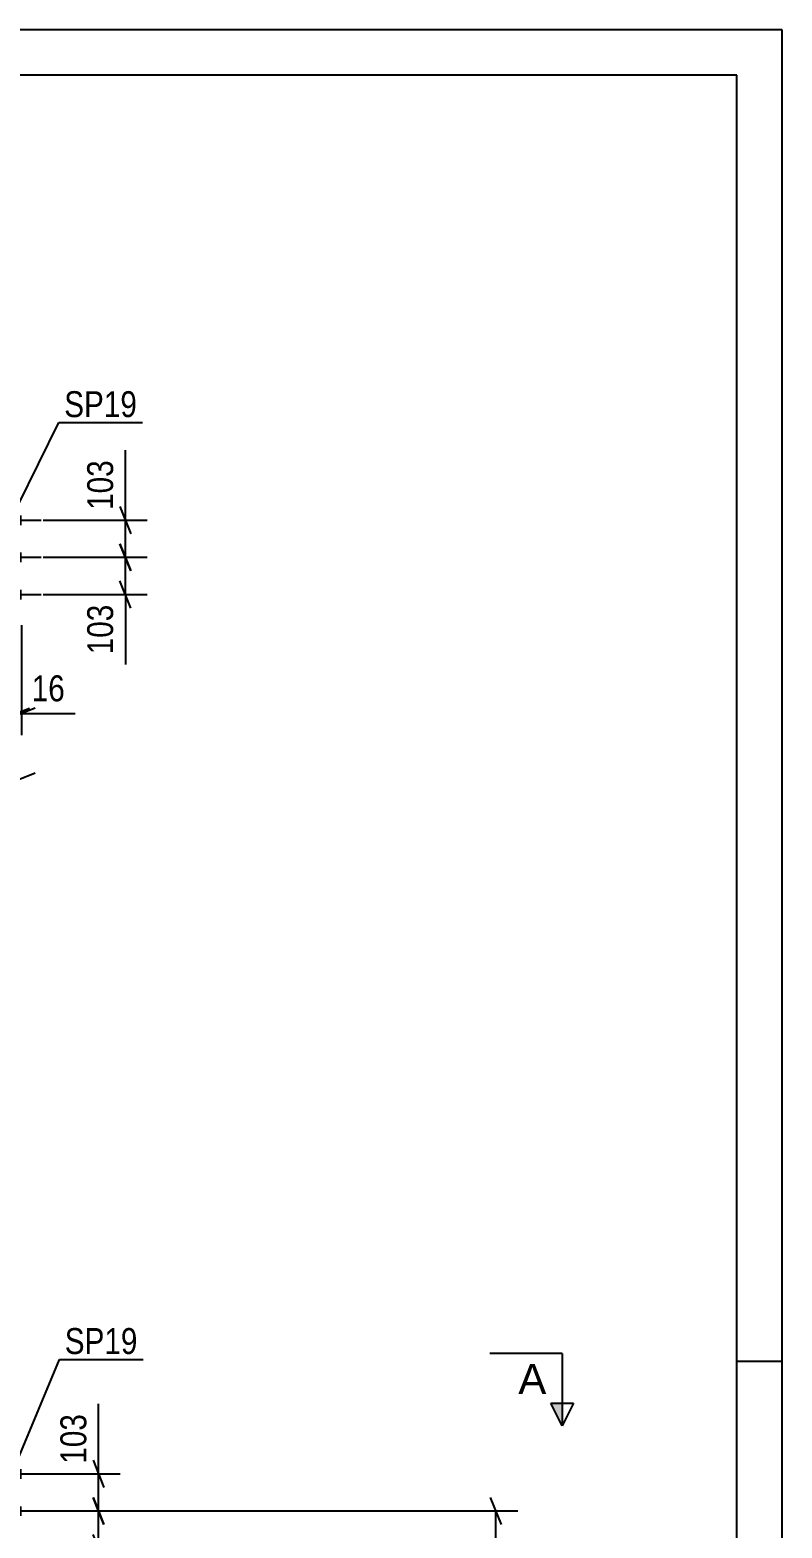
# Model space of a CAD drawing. Header units: millimetres. Extents: x 0 to 841, y 0 to 594.
# Drawn here: x 758 to 841, y 428.6 to 594 of the extents above; entities that cross this region are included whole.
import ezdxf

# ---------------------------------------------------------------- set-up
doc = ezdxf.new("R2010")
doc.units = ezdxf.units.MM
doc.styles.add('Arial', font='ARIAL.TTF', dxfattribs={"height": 0.2})
doc.styles.add('Arial Narrow', font='ARIALN.TTF', dxfattribs={"height": 0.2})

# ---------------------------------------------------------------- blocks, each defined once
blk = doc.blocks.new('Unknown-122573795-1133')
at = {"color": 5, "linetype": 'Continuous'}
for p, q in [((841, 594), (0, 594)), ((841, 0), (841, 594)), ((836, 589), (5, 589)), ((836, 5), (836, 589)), ((841, 447), (836, 447))]:
    blk.add_line(p, q, dxfattribs=at)
blk = doc.blocks.new('Bolt-122573795-5169 - 4954')
at = {"linetype": 'Continuous'}
for points in [[(757.03, 539.45), (757.03, 540.33), (756.39, 540.33), (756.39, 539.45)], [(757.03, 539.45), (757.03, 540.33), (756.39, 540.33), (756.39, 539.45)], [(757.03, 539.45), (757.03, 540.33), (756.39, 540.33), (756.39, 539.45)], [(757.03, 535.35), (757.03, 536.23), (756.39, 536.23), (756.39, 535.35)], [(757.03, 535.35), (757.03, 536.23), (756.39, 536.23), (756.39, 535.35)], [(757.03, 531.25), (757.03, 532.13), (756.39, 532.13), (756.39, 531.25)], [(757.03, 531.25), (757.03, 532.13), (756.39, 532.13), (756.39, 531.25)], [(757.03, 531.25), (757.03, 532.13), (756.39, 532.13), (756.39, 531.25)]]:
    blk.add_hatch(color=1, dxfattribs=at).paths.add_polyline_path(points)
at = {"color": 1, "linetype": 'Continuous'}
for p, q in [((755.87, 539.89), (759.19, 539.89)), ((755.87, 539.89), (759.19, 539.89)), ((755.87, 539.89), (759.19, 539.89)), ((756.39, 540.33), (757.03, 540.33)), ((756.39, 540.33), (757.03, 540.33)), ((756.39, 540.33), (757.03, 540.33)), ((756.39, 539.45), (757.03, 539.45)), ((756.39, 539.45), (757.03, 539.45)), ((756.39, 539.45), (757.03, 539.45)), ((756.39, 536.23), (757.03, 536.23)), ((756.39, 536.23), (757.03, 536.23)), ((755.87, 535.79), (759.19, 535.79)), ((755.87, 535.79), (759.19, 535.79)), ((756.39, 535.35), (757.03, 535.35)), ((756.39, 535.35), (757.03, 535.35)), ((755.87, 531.69), (759.19, 531.69)), ((755.87, 531.69), (759.19, 531.69)), ((755.87, 531.69), (759.19, 531.69)), ((756.39, 532.13), (757.03, 532.13)), ((756.39, 532.13), (757.03, 532.13)), ((756.39, 532.13), (757.03, 532.13)), ((756.39, 531.25), (757.03, 531.25)), ((756.39, 531.25), (757.03, 531.25)), ((756.39, 531.25), (757.03, 531.25))]:
    blk.add_line(p, q, dxfattribs=at)
blk = doc.blocks.new('Bolt-122573795-3535 - 3241')
at = {"linetype": 'Continuous'}
for points in [[(757.03, 434.17), (757.03, 435.05), (756.39, 435.05), (756.39, 434.17)], [(757.03, 434.17), (757.03, 435.05), (756.39, 435.05), (756.39, 434.17)], [(757.03, 434.17), (757.03, 435.05), (756.39, 435.05), (756.39, 434.17)], [(757.03, 430.07), (757.03, 430.95), (756.39, 430.95), (756.39, 430.07)], [(757.03, 430.07), (757.03, 430.95), (756.39, 430.95), (756.39, 430.07)], [(757.03, 425.97), (757.03, 426.85), (756.39, 426.85), (756.39, 425.97)], [(757.03, 425.97), (757.03, 426.85), (756.39, 426.85), (756.39, 425.97)], [(757.03, 425.97), (757.03, 426.85), (756.39, 426.85), (756.39, 425.97)]]:
    blk.add_hatch(color=1, dxfattribs=at).paths.add_polyline_path(points)
at = {"color": 1, "linetype": 'Continuous'}
for p, q in [((756.39, 435.05), (757.03, 435.05)), ((756.39, 435.05), (757.03, 435.05)), ((756.39, 435.05), (757.03, 435.05)), ((755.87, 434.61), (759.19, 434.61)), ((755.87, 434.61), (759.19, 434.61)), ((755.87, 434.61), (759.19, 434.61)), ((756.39, 434.17), (757.03, 434.17)), ((756.39, 434.17), (757.03, 434.17)), ((756.39, 434.17), (757.03, 434.17)), ((755.87, 430.51), (759.19, 430.51)), ((755.87, 430.51), (759.19, 430.51)), ((756.39, 430.95), (757.03, 430.95)), ((756.39, 430.95), (757.03, 430.95)), ((756.39, 430.07), (757.03, 430.07)), ((756.39, 430.07), (757.03, 430.07)), ((756.39, 426.85), (757.03, 426.85)), ((756.39, 426.85), (757.03, 426.85)), ((756.39, 426.85), (757.03, 426.85)), ((755.87, 426.41), (759.19, 426.41)), ((755.87, 426.41), (759.19, 426.41)), ((755.87, 426.41), (759.19, 426.41)), ((756.39, 425.97), (757.03, 425.97)), ((756.39, 425.97), (757.03, 425.97)), ((756.39, 425.97), (757.03, 425.97))]:
    blk.add_line(p, q, dxfattribs=at)
blk = doc.blocks.new('StraightDimension-122573795-5205 - 4954')
at = {"color": 7, "linetype": 'Continuous'}
for p, q in [((767.89, 537.29), (769.09, 534.29)), ((759.43, 535.79), (770.89, 535.79)), ((768.49, 531.69), (768.49, 535.79)), ((769.09, 530.19), (767.89, 533.19)), ((759.43, 531.69), (770.89, 531.69))]:
    blk.add_line(p, q, dxfattribs=at)
at = {"color": 0}
blk.add_wipeout([(767.74, 531.17), (763.54, 531.17), (763.54, 524.48), (767.74, 524.48)], dxfattribs=at)
at = {"color": 7, "linetype": 'Continuous'}
blk.add_line((768.49, 531.69), (768.49, 523.96), dxfattribs=at)
blk.add_line((768.49, 531.69), (768.49, 523.96), dxfattribs=at)
at = {"color": 3, "style": 'Arial Narrow'}
blk.add_text('103', height=2.863, rotation=90.0002, dxfattribs=at).set_placement((767.14, 525.08))
blk = doc.blocks.new('StraightDimension-122573795-5195 - 4954')
at = {"color": 7, "linetype": 'Continuous'}
for p, q in [((767.89, 541.39), (769.09, 538.39)), ((759.43, 539.89), (770.89, 539.89)), ((768.49, 535.79), (768.49, 539.89)), ((769.09, 534.29), (767.89, 537.29)), ((759.43, 535.79), (770.89, 535.79))]:
    blk.add_line(p, q, dxfattribs=at)
at = {"color": 0}
blk.add_wipeout([(767.74, 547.1), (763.54, 547.1), (763.54, 540.42), (767.74, 540.42)], dxfattribs=at)
at = {"color": 7, "linetype": 'Continuous'}
blk.add_line((768.49, 539.89), (768.49, 547.63), dxfattribs=at)
blk.add_line((768.49, 539.89), (768.49, 547.63), dxfattribs=at)
at = {"color": 3, "style": 'Arial Narrow'}
blk.add_text('103', height=2.863, rotation=90.0002, dxfattribs=at).set_placement((767.14, 541.02))
blk = doc.blocks.new('StraightDimension-122573795-5216 - 4954')
at = {"color": 7, "linetype": 'Continuous'}
blk.add_line((755.53, 510.79), (758.53, 511.99), dxfattribs=at)
blk = doc.blocks.new('StraightDimension-122573795-5247 - 4954')
at = {"color": 7, "linetype": 'Continuous'}
for p, q in [((756.39, 528.29), (756.39, 516.14)), ((757.03, 528.29), (757.03, 516.14)), ((754.89, 517.94), (757.89, 519.14)), ((758.53, 519.14), (755.53, 517.94)), ((756.39, 518.54), (757.03, 518.54))]:
    blk.add_line(p, q, dxfattribs=at)
at = {"color": 0}
blk.add_wipeout([(762.41, 519.29), (762.41, 523.49), (757.55, 523.49), (757.55, 519.29)], dxfattribs=at)
at = {"color": 7, "linetype": 'Continuous'}
blk.add_line((757.03, 518.54), (762.93, 518.54), dxfattribs=at)
blk.add_line((757.03, 518.54), (762.93, 518.54), dxfattribs=at)
at = {"color": 3, "style": 'Arial Narrow'}
blk.add_text('16', height=2.863, dxfattribs=at).set_placement((758.15, 519.89))
blk = doc.blocks.new('StraightDimension-122573795-3903 - 3241')
at = {"color": 7, "linetype": 'Continuous'}
for p, q in [((764.93, 436.11), (766.13, 433.11)), ((758.03, 434.61), (767.93, 434.61)), ((765.53, 430.51), (765.53, 434.61)), ((766.13, 429.01), (764.93, 432.01)), ((758.03, 430.51), (767.93, 430.51))]:
    blk.add_line(p, q, dxfattribs=at)
at = {"color": 0}
blk.add_wipeout([(764.78, 441.82), (760.58, 441.82), (760.58, 435.13), (764.78, 435.13)], dxfattribs=at)
at = {"color": 7, "linetype": 'Continuous'}
blk.add_line((765.53, 434.61), (765.53, 442.34), dxfattribs=at)
blk.add_line((765.53, 434.61), (765.53, 442.34), dxfattribs=at)
at = {"color": 3, "style": 'Arial Narrow'}
blk.add_text('103', height=2.863, rotation=90.0002, dxfattribs=at).set_placement((764.18, 435.73))
blk = doc.blocks.new('StraightDimension-122573795-4852 - 3241')
at = {"color": 7, "linetype": 'Continuous'}
for p, q in [((810.01, 429.01), (808.81, 432.01)), ((758.03, 430.51), (811.81, 430.51)), ((809.41, 304.51), (809.41, 430.51)), ((808.81, 306.01), (810.01, 303.01)), ((795.97, 304.51), (811.81, 304.51))]:
    blk.add_line(p, q, dxfattribs=at)
at = {"color": 0}
blk.add_wipeout([(808.66, 371.76), (804.46, 371.76), (804.46, 363.25), (808.66, 363.25)], dxfattribs=at)
at = {"color": 3, "style": 'Arial Narrow'}
blk.add_text('3150', height=2.863, rotation=90.0002, dxfattribs=at).set_placement((808.06, 363.85))
blk = doc.blocks.new('StraightDimension-122573795-3911 - 3241')
at = {"color": 7, "linetype": 'Continuous'}
for p, q in [((764.93, 432.01), (766.13, 429.01)), ((758.03, 430.51), (767.93, 430.51)), ((765.53, 426.41), (765.53, 430.51)), ((766.13, 424.91), (764.93, 427.91)), ((758.03, 426.41), (767.93, 426.41))]:
    blk.add_line(p, q, dxfattribs=at)
at = {"color": 0}
blk.add_wipeout([(764.78, 425.88), (760.58, 425.88), (760.58, 419.2), (764.78, 419.2)], dxfattribs=at)
at = {"color": 7, "linetype": 'Continuous'}
blk.add_line((765.53, 426.41), (765.53, 418.67), dxfattribs=at)
blk.add_line((765.53, 426.41), (765.53, 418.67), dxfattribs=at)
at = {"color": 3, "style": 'Arial Narrow'}
blk.add_text('103', height=2.863, rotation=90.0002, dxfattribs=at).set_placement((764.18, 419.8))
blk = doc.blocks.new('Mark-122573795-5069 - 4954')
at = {"color": 0}
blk.add_wipeout([(769.78, 551.26), (769.78, 554.26), (761.74, 554.26), (761.74, 551.26)], dxfattribs=at)
blk.add_wipeout([(769.78, 551.26), (769.78, 554.26), (761.74, 554.26), (761.74, 551.26)], dxfattribs=at)
at = {"color": 30, "linetype": 'Continuous'}
for p, q in [((756.65, 541.54), (761.14, 550.66)), ((761.14, 550.66), (770.38, 550.66))]:
    blk.add_line(p, q, dxfattribs=at)
at = {"color": 3, "style": 'Arial Narrow'}
blk.add_text('SP19', height=2.863, dxfattribs=at).set_placement((761.74, 551.26))
blk = doc.blocks.new('Mark-122573795-3382 - 3241')
at = {"color": 0}
blk.add_wipeout([(769.84, 447.84), (769.84, 450.84), (761.8, 450.84), (761.8, 447.84)], dxfattribs=at)
blk.add_wipeout([(769.84, 447.84), (769.84, 450.84), (761.8, 450.84), (761.8, 447.84)], dxfattribs=at)
at = {"color": 30, "linetype": 'Continuous'}
for p, q in [((756.65, 436.26), (761.2, 447.24)), ((761.2, 447.24), (770.44, 447.24))]:
    blk.add_line(p, q, dxfattribs=at)
at = {"color": 3, "style": 'Arial Narrow'}
blk.add_text('SP19', height=2.863, dxfattribs=at).set_placement((761.8, 447.84))
blk = doc.blocks.new('SectionMark-122573795-4865 - 3241')
at = {"linetype": 'Continuous'}
blk.add_hatch(color=6, dxfattribs=at).paths.add_polyline_path([(815.48, 442.41), (816.73, 442.41), (816.73, 439.91)])
at = {"color": 6, "linetype": 'Continuous'}
for p, q in [((816.73, 447.91), (808.73, 447.91)), ((816.73, 447.91), (816.73, 439.91)), ((815.48, 442.41), (817.98, 442.41)), ((816.73, 439.91), (815.48, 442.41)), ((817.98, 442.41), (816.73, 439.91))]:
    blk.add_line(p, q, dxfattribs=at)
at = {"color": 0, "linetype": 'Continuous'}
blk.add_wipeout([(814.98, 443.41), (814.98, 446.91), (811.87, 446.91), (811.87, 443.41)], dxfattribs=at)
at = {"color": 3, "linetype": 'Continuous', "style": 'Arial'}
blk.add_text('A', height=3.34, dxfattribs=at).set_placement((811.87, 443.41))

msp = doc.modelspace()

# ---------------------------------------------------------------- block references
for name in ['Unknown-122573795-1133', 'Bolt-122573795-5169 - 4954', 'Bolt-122573795-3535 - 3241']:
    msp.add_blockref(name, (0, 0))

# ---------------------------------------------------------------- next in the draw order: block references
for name in ['StraightDimension-122573795-5205 - 4954', 'StraightDimension-122573795-5216 - 4954', 'StraightDimension-122573795-3903 - 3241']:
    msp.add_blockref(name, (0, 0))

# ---------------------------------------------------------------- next in the draw order: block references
for name in ['StraightDimension-122573795-5195 - 4954', 'StraightDimension-122573795-5247 - 4954', 'Mark-122573795-3382 - 3241', 'StraightDimension-122573795-4852 - 3241']:
    msp.add_blockref(name, (0, 0))

# ---------------------------------------------------------------- next in the draw order: block references
for name in ['Mark-122573795-5069 - 4954', 'SectionMark-122573795-4865 - 3241', 'StraightDimension-122573795-3911 - 3241']:
    msp.add_blockref(name, (0, 0))

doc.saveas('drawing.dxf')
